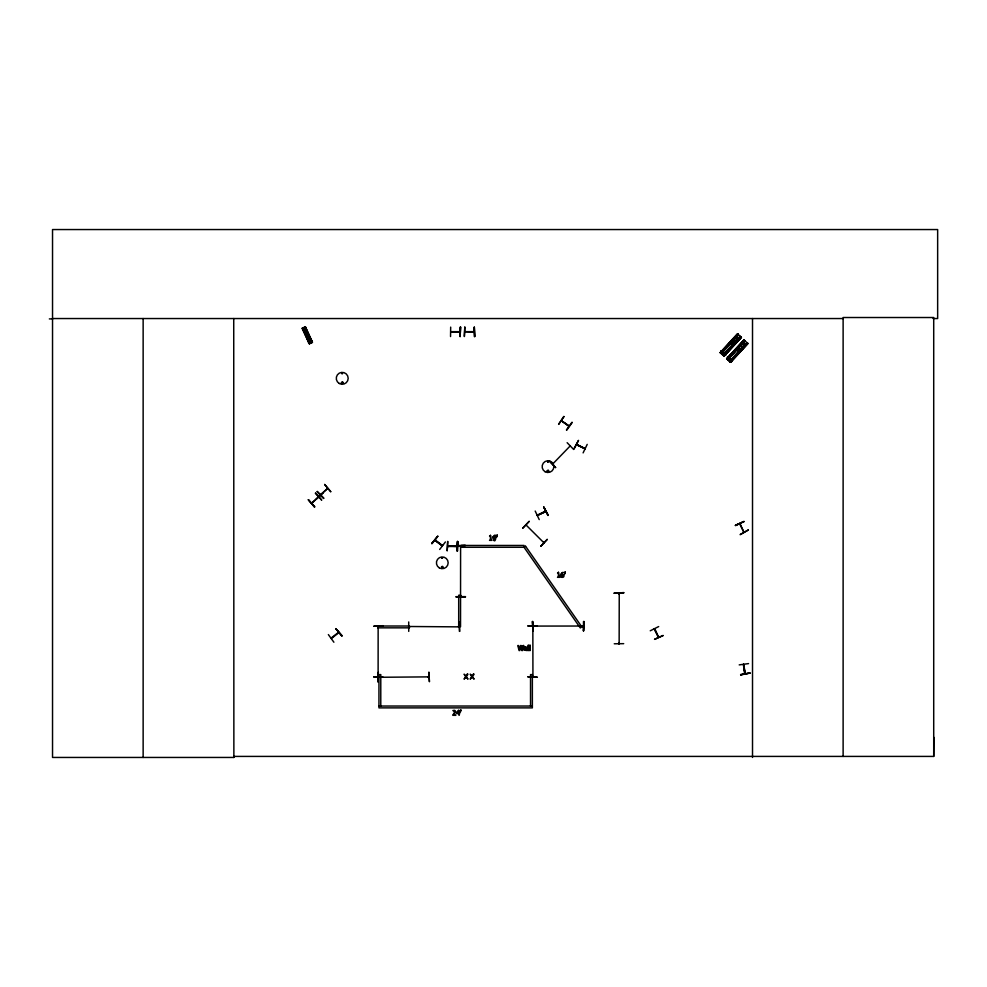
<?xml version="1.0" encoding="UTF-8"?>
<svg xmlns="http://www.w3.org/2000/svg" width="987" height="987" viewBox="0 0 987 987"><rect width="100%" height="100%" fill="white"/><g stroke="black" fill="none" stroke-linecap="round" stroke-linejoin="round"><path stroke-width="1.48" d="M933.036 318.542L937.65 318.542L937.65 229.552L52.533 229.552L52.533 757.448L233.87 757.448L233.746 756.412L933.714 756.412L933.85 737.326M569.166 425.903L561.319 420.659L569.018 426.199M378.144 626.276L378.12 676.7M378.564 675.91L378.613 676.564M460.917 546.008L460.522 547.008M460.522 596.456L460.584 595.469L460.966 596.493M460.966 596.321L460.966 595.494M532.931 676.551L532.844 626.338L533.905 626.4M619.194 594.211L619.145 593.187M618.812 643.697L618.812 642.648L619.194 643.66M341.712 373.431C343.18 371.729 342.292 375.368 341.823 373.197M341.588 382.734C343.698 380.735 341.847 385.152 341.823 382.327M441.769 557.914L442.793 557.791L441.843 558.173M441.67 567.056C442.805 569.363 443.064 565.452 441.806 566.945M547.612 461.509C548.723 463.606 547.945 459.732 547.785 462.138M547.106 471.046C549.475 467.998 548.513 474.34 547.193 470.824M548.636 471.206C547.551 468.714 547.131 473.18 548.575 471.046M442.62 545.552L435.082 539.877M460.534 595.667L460.596 596.419M618.763 642.845L619.145 643.598L619.244 593.384M537.162 515.165L545.466 511.13M743.729 664.362L745.074 673.603M311.522 503.099L318.542 497.066M320.528 494.623L327.548 488.503M570.042 446.087L552.917 463.791M526.059 525.01L543.886 542.764M544.084 542.492L543.874 542.159M441.497 566.772C442.176 570.35 444.076 565.119 441.682 566.624M654.307 628.916L658.44 637.071M574.113 448.715L578.53 440.362L574.076 448.703M577.42 445.236L576.655 444.458L585.007 448.863M584.415 448.061L585.168 448.468L576.803 444.532M583.107 452.885L587.203 444.384M409.753 626.881L408.741 626.831M459.214 626.881L458.19 626.511L459.239 626.498M583.428 626.449L582.441 626.461L583.329 626.437M450.677 331.669L460.016 331.669M464.828 331.669L474.204 332.064M447.716 546.058L448.567 546.477M456.031 545.564L465.469 545.453L456.043 546.021L456.944 545.959M723.224 353.519L722.768 353.087L722.62 354.222M658.909 637.059L658.428 636.121M563.774 416.415L558.654 424.361M558.605 424.311L564.058 416.625M566.427 429.937L571.929 422.276M566.748 430.172L572.213 422.485M442.201 545.774L435.008 540.296M442.361 545.897L434.749 540.222M431.763 543.492L437.809 536.237L431.726 543.467M432.047 543.701L437.759 536.2M439.684 549.451L445.408 541.949M408.729 626.511L409.679 626.412M459.115 626.868L408.828 626.498M427.815 676.872L428.864 676.872M428.74 677.23L428.013 677.255M532.955 626.079L583.428 626.029L582.601 626.461M338.738 632.704L331.484 638.466M456.944 546.477L447.913 546.008M720.189 352.593L737.425 333.742L741.447 337.418L724.125 356.196L720.103 352.519M720.337 352.741L737.696 333.988M720.411 352.803L737.733 334.025M720.633 353.001L737.881 334.161M738.116 334.371L720.781 353.136L738.177 334.445M721.078 353.42L738.362 334.605M737.61 335.95L721.238 353.568L737.622 335.962M721.596 353.864L722.657 354.839M723.927 353.975L739.226 337.418M724.014 354.049L740.312 336.37M723.212 355.357L740.497 336.542M723.372 355.505L740.756 336.777M723.582 355.702L740.904 336.912M723.594 355.715L740.99 336.999M723.89 355.974L741.175 337.159M724.039 356.122L741.36 337.344M727.851 359.799L726.642 358.676L743.951 339.898L747.973 343.575L730.639 362.34L726.925 358.91M726.716 358.75L744.038 339.972M726.901 358.923L744.223 340.145M727.308 359.293L743.63 341.638M727.579 359.539L744.864 340.737M727.616 359.576L744.938 340.799M728.862 358.676L744.075 342.045M728.122 360.021L729.183 360.995M729.529 361.304L745.753 343.575M729.677 361.452L747.023 342.699L729.738 361.513M729.899 361.649L747.307 342.945M730.121 361.859L747.455 343.081L730.195 361.933M730.392 362.106L747.665 343.291M730.577 362.278L747.887 343.488M331.336 637.91L338.627 632.248M567.13 442.682L573.681 449.48M522.765 528.094L529.279 521.259L522.814 528.131M540.851 546.156L547.329 539.297L540.864 546.169M323.884 498.164L317.308 491.39M327.635 488.368L311.867 503.271M323.28 492.747L316.346 499.003M460.929 546.958L460.954 546.144M342.07 635.751L335.802 628.682L342.045 635.776M310.411 342.551L310.646 342.908M618.812 593.187L618.824 594.137M735.389 525.343L744.025 521.506L735.377 525.306M735.549 525.652L743.988 521.444M743.853 532.104L740.003 523.653M748.356 530.031L740.114 534.646L748.294 529.908M650.248 630.792L658.687 626.572M654.64 629.595L654.689 628.645M654.615 639.379L663.202 635.468L654.554 639.268M568.931 426.187L561.258 420.733M535.201 511.056L539.223 519.594M548.241 515.313L543.726 507.01L548.204 515.337M303.058 329.781L305.921 328.474M303.54 330.83L306.402 329.522M304.255 332.397L307.117 331.089M304.897 333.803L307.759 332.496M305.612 335.37L308.475 334.062M308.709 342.119L311.571 340.811M312.25 341.033L308.438 342.773L312.299 341.157M537.422 515.498L545.873 511.513L537.298 515.461M739.201 664.893L748.541 663.597M740.595 674.491L749.935 673.122M614.259 593.15L623.698 593.027M456.043 596.679L465.469 596.617M456.043 597.024L465.482 597.012M408.704 621.958L408.741 631.384M532.4 621.526L532.98 630.952L532.437 621.526M527.959 625.746L537.384 625.733M527.959 626.14L537.384 626.079M459.757 631.384L459.276 621.946L459.399 631.384M623.698 643.66L614.259 643.783M428.839 672.32L429.419 681.746L428.963 672.32M373.641 676.811L383.079 677.255L373.641 676.786M527.959 676.909L537.397 677.242L527.959 676.786M49.35 318.912L52.533 318.9M52.533 318.542L843.12 318.542M450.677 327.116L450.541 336.555M464.926 331.669L474.155 331.669M460.127 332.101L450.8 332.027M474.784 336.555L474.278 327.116L474.735 336.555M447.814 546.058L457.043 546.058M447.679 546.49L457.166 546.49M460.534 595.247L458.696 595.247L458.696 626.683L460.534 626.683L460.596 546.107M428.765 676.872L378.552 677.292M378.946 706.038L532.363 706.038M583.255 626.029L582.503 626.412M342.686 381.944C338.418 383.857 344.759 383.696 343.044 382.512M585.044 448.777L576.556 444.829M728.653 360.058L729.738 359.7M618.775 643.561L618.812 642.747M532.474 676.626L532.511 675.799M735.932 335.888L739.399 339.084M742.471 342.045L745.938 345.24M734.76 337.159L738.227 340.367M741.299 343.316L744.766 346.511M733.008 339.072L736.475 342.267M739.534 345.228L743.001 348.423M731.441 340.762L734.908 343.957M737.968 346.918L741.434 350.114M729.677 342.662L733.144 345.857M736.216 348.818L739.682 352.014M722.151 350.841L725.618 354.049M728.677 356.998L732.144 360.193M721.065 350.866L725.679 355.123M727.592 357.023L732.218 361.279M720.929 351.002L725.556 355.271M727.456 357.158L732.083 361.427M317.061 491.637L323.526 498.497M315.618 492.982L321.737 500.175L315.322 493.266M308.363 499.829L314.828 506.689M654.813 628.781L658.489 637.183L654.233 628.805M335.851 628.645L341.761 635.998M328.363 634.579L333.89 642.229M561.332 576.963C558 574.101 565.156 571.128 562.627 572.83A1.246 1.246 0 0 0 561.911 573.225C560.197 575.088 565.304 573.361 563.885 576.396A1.579 1.579 0 0 1 563.306 577.148L562.109 577.383A1.579 1.579 0 0 1 561.233 576.926M743.853 532.19L739.645 523.838M543.788 506.985L547.884 515.485M305.217 326.87L312.287 342.378L305.032 326.956M304.971 326.993L312.065 342.477M304.786 327.067L311.756 342.625M304.601 327.153L311.571 342.711L304.428 327.24M311.287 342.834L310.424 343.229M303.046 327.881L310.202 343.353M302.898 327.955L309.967 343.464M302.738 328.029L309.782 343.538M302.565 328.103L309.585 343.636M302.318 328.227L309.462 343.686M743.717 664.337L745.086 673.726M743.519 664.362L744.852 673.763M743.371 664.387L744.741 673.776M583.49 621.526L583.551 630.952M532.857 621.526L532.844 630.964M933.714 756.412L933.714 317.518L843.12 317.518L843.12 756.412M752.513 318.542L752.513 757.448M530.537 706.038L530.537 674.602L532.363 674.602L532.363 707.876L378.946 707.876L378.946 674.602L380.785 674.602L380.785 706.038M474.328 327.116L474.328 336.555M460.127 327.116L460.238 336.555M457.623 541.505L457.623 550.931M457.277 541.505L457.277 550.931M233.734 318.542L233.87 757.448M143.14 318.542L143.14 757.448M561.455 575.088C561.788 579.653 565.132 573.274 561.455 575.088M492.809 537.236C495.178 548.488 498.299 528.995 492.809 537.236M493.5 536.99C493.771 545.009 496.905 532.906 493.5 536.99M460.991 710.109L460.386 712.046L460.25 710.109L460.991 710.109M497.337 535.151L496.745 537.088L496.597 535.151L497.337 535.151M565.329 572.102L564.724 574.039L564.589 572.102L565.329 572.102M731.268 343.081C732.712 347.029 734.266 340.133 731.268 343.081M737.807 349.238C739.251 353.186 740.793 346.289 737.807 349.238M524.134 649.088L524.097 649.446A1.283 1.283 0 0 0 524.294 650.137L527.07 650.532L526.848 647.151L524.405 646.867L526.453 648.077L524.134 649.088M455.649 711.602L453.403 714.748L455.846 715.316L452.774 715.316L454.958 711.639L452.885 710.529L454.785 710.319L455.649 711.602M524.788 649.15L525.738 650.026L526.453 648.57L524.788 649.15M306.032 333.692C306.636 336.431 308.277 332.014 306.032 333.692M523.172 645.547L522.172 649.73L521.161 645.547L520.494 645.547L519.495 649.693L518.496 645.547L517.805 645.547L519.088 650.532L519.816 650.532L520.803 646.399L521.815 650.532L522.567 650.532L523.813 645.547L523.172 645.547M490.551 535.361L489.527 536.052L490.428 536.509L490.428 539.852L489.527 540.358L491.945 540.358L491.07 539.852L490.551 535.361M558.531 572.312L557.507 573.003L558.408 573.459L558.408 576.803L557.507 577.309L559.937 577.309L559.049 576.803L558.531 572.312M467.27 674.158L466.061 676.12L464.112 674.158L465.642 676.65L464.063 679.142L466.012 677.156L467.986 679.142L466.419 676.626L467.986 674.158L467.27 674.158M473.39 674.158L472.181 676.12L470.231 674.158L471.761 676.65L470.182 679.142L472.131 677.156L474.105 679.142L472.551 676.626L474.105 674.158L473.39 674.158M458.486 711.121L456.808 713.07L458.486 713.07L458.486 711.121M458.511 710.332L456.29 713.601L458.486 713.601L459.128 715.316L459.72 713.07L458.511 710.332M744.42 340.318L727.098 359.095L744.482 340.379M549.093 460.732L555.607 467.567L549.093 460.732M308.4 499.78L314.495 507.01L308.4 499.78M324.661 484.481L330.744 491.699L324.661 484.481M525.553 546.23L524.048 547.279L461.163 547.279L461.163 545.453L524.048 545.453L524.048 547.279L580.319 627.942L581.824 626.893L525.553 546.23M305.415 326.783L302.121 328.313L309.215 343.809L312.509 342.279L305.402 326.796M749.91 672.998L740.657 674.874L749.91 672.998M623.685 592.632L614.259 593.212L623.685 592.632M583.946 621.526L583.49 630.952L583.946 621.526M383.067 625.746L373.641 626.276L383.067 625.696M378.329 672.32L377.861 681.758L378.329 672.32M460.633 327.116L460.102 336.555L460.584 327.116M464.828 327.116L464.346 336.555L464.803 327.116M447.716 541.505L447.185 550.931L447.691 541.505M457.672 541.505L457.166 550.931L457.672 541.505M409.346 626.017L377.898 626.017L377.898 627.843L409.346 627.843L409.346 626.017M528.6 645.325L527.971 645.325L527.971 650.532L528.6 650.532L528.6 645.325M530.167 645.325L529.538 645.325L529.538 650.532L530.167 650.532L530.167 645.325M339.244 383.487A5.971 5.971 0 0 0 348.189 378.317A5.971 5.971 0 0 0 339.244 373.16A5.971 5.971 0 0 0 339.244 383.487M545.083 471.724A5.873 5.873 0 0 0 553.88 466.629A5.873 5.873 0 0 0 545.083 461.546A5.873 5.873 0 0 0 545.083 471.724M439.351 567.907A5.885 5.885 0 0 0 448.172 562.812A5.885 5.885 0 0 0 439.351 557.717A5.885 5.885 0 0 0 439.351 567.907"/></g></svg>
